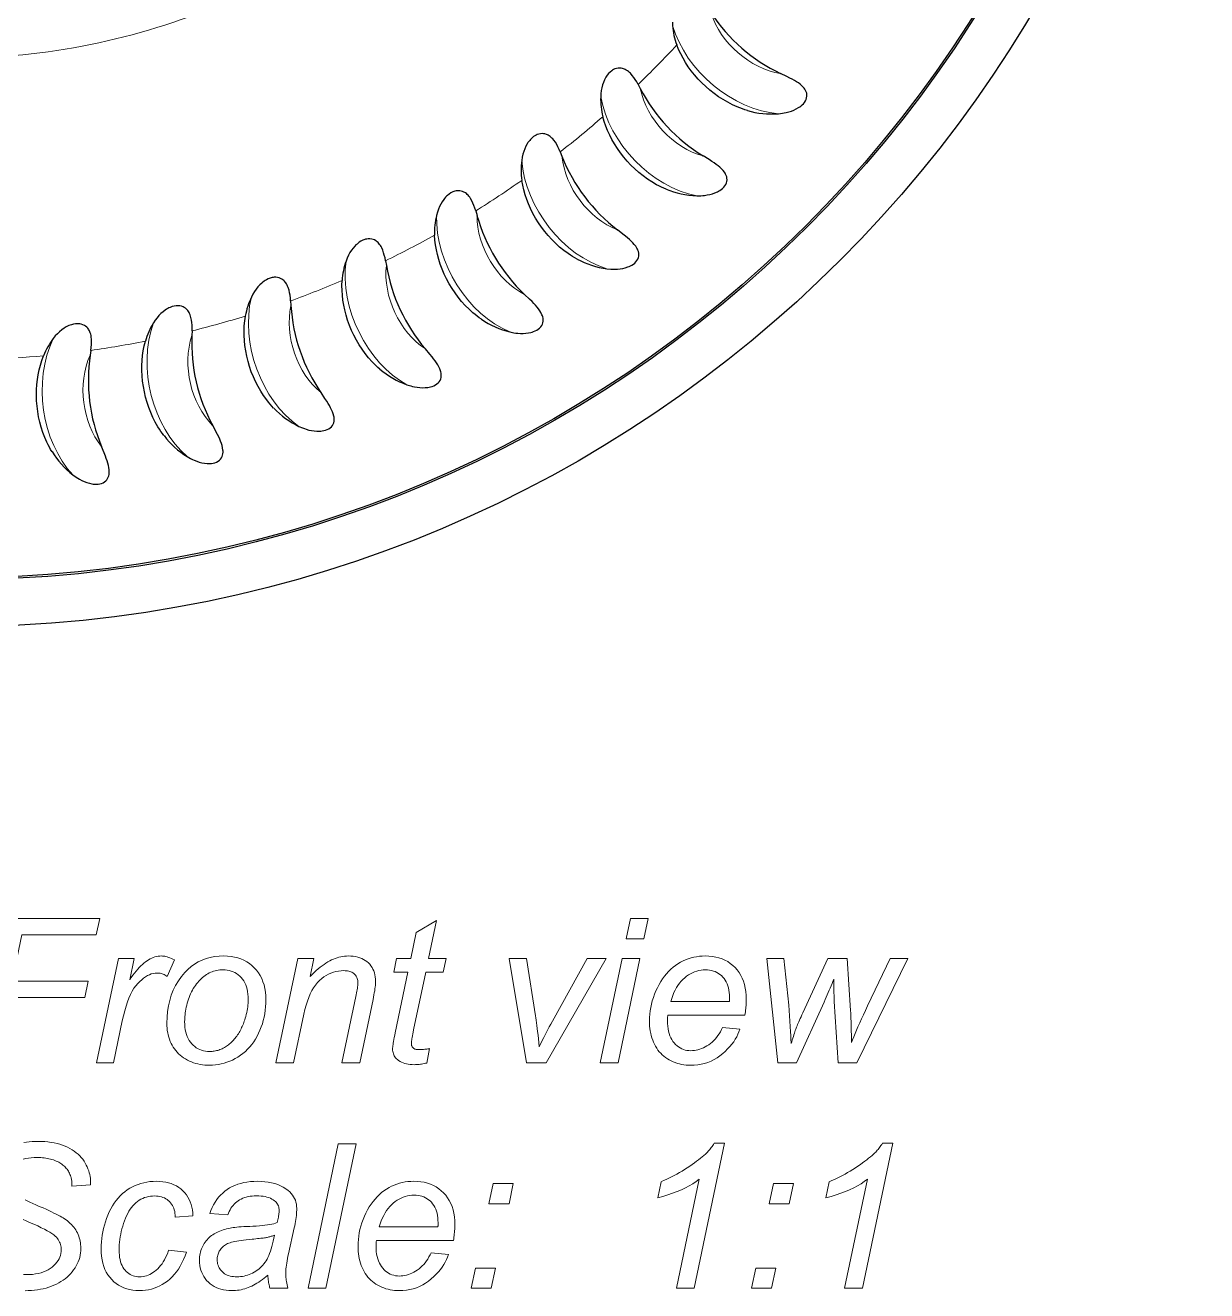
# Model space of a CAD drawing. Extents: x 0 to 297, y 0 to 529.
# Drawn here: x 155.75 to 188.49, y 441.62 to 476.68 of the extents above; entities that cross this region are included whole.
import ezdxf

# ---------------------------------------------------------------- set-up
doc = ezdxf.new("R2010")
doc.units = 0

msp = doc.modelspace()

# ---------------------------------------------------------------- linework, layer by layer
at = {"color": 7, "lineweight": 30, "ltscale": 0.003281}
for p, q in [((172.73, 475.04), (172.792, 474.924)), ((170.573, 473.17), (170.622, 473.049)), ((168.232, 471.536), (168.268, 471.41)), ((165.733, 470.156), (165.756, 470.026)), ((163.104, 469.044), (163.113, 468.913)), ((160.372, 468.213), (160.368, 468.082)), ((157.569, 467.672), (157.551, 467.542))]:
    msp.add_line(p, q, dxfattribs=at)
at = {"color": 7, "lineweight": 30}
for points in [[(173.682, 476.762), (173.686, 476.672)], [(175.759, 474.319), (175.689, 474.341), (175.62, 474.364), (175.55, 474.39), (175.481, 474.417), (175.346, 474.478), (175.214, 474.546), (175.085, 474.62), (174.959, 474.701), (174.837, 474.788), (174.719, 474.881), (174.606, 474.979), (174.497, 475.082), (174.394, 475.19), (174.295, 475.303), (174.202, 475.42), (174.122, 475.532), (174.046, 475.647), (173.977, 475.765), (173.913, 475.885), (173.855, 476.009), (173.804, 476.134)], [(172.73, 475.04), (172.693, 475.108), (172.651, 475.177), (172.612, 475.235), (172.569, 475.292), (172.518, 475.349), (172.491, 475.375), (172.463, 475.4), (172.434, 475.421), (172.405, 475.44), (172.378, 475.455), (172.351, 475.467), (172.326, 475.477), (172.301, 475.484), (172.259, 475.492), (172.219, 475.495), (172.182, 475.493), (172.134, 475.484), (172.089, 475.47), (172.049, 475.451), (172.024, 475.436), (172, 475.42), (171.955, 475.384), (171.915, 475.344), (171.879, 475.3), (171.857, 475.27), (171.837, 475.238), (171.817, 475.202), (171.798, 475.165), (171.769, 475.097), (171.745, 475.025), (171.725, 474.949), (171.71, 474.868), (171.7, 474.783), (171.695, 474.694)], [(176.62, 474.229), (176.729, 474.241), (176.783, 474.25), (176.837, 474.261), (176.908, 474.279), (176.978, 474.302), (177.046, 474.328), (177.113, 474.36), (177.178, 474.397), (177.209, 474.417), (177.238, 474.439), (177.276, 474.471), (177.311, 474.506), (177.341, 474.543), (177.367, 474.583), (177.388, 474.625), (177.402, 474.668), (177.409, 474.712), (177.409, 474.755), (177.403, 474.796), (177.39, 474.836), (177.373, 474.874), (177.352, 474.909), (177.334, 474.934), (177.314, 474.958), (177.271, 475.003), (177.223, 475.044), (177.173, 475.081), (177.12, 475.116), (177.066, 475.149), (177.003, 475.184), (176.94, 475.218), (176.854, 475.261), (176.682, 475.344)], [(173.509, 472.137), (173.442, 472.165), (173.376, 472.196), (173.309, 472.229), (173.244, 472.263), (173.115, 472.338), (172.991, 472.419), (172.87, 472.506), (172.754, 472.6), (172.642, 472.699), (172.535, 472.804), (172.432, 472.913), (172.335, 473.027), (172.243, 473.146), (172.157, 473.268), (172.077, 473.394), (172.008, 473.514), (171.945, 473.636), (171.888, 473.76), (171.837, 473.887), (171.793, 474.016), (171.755, 474.146)], [(170.573, 473.17), (170.543, 473.242), (170.509, 473.315), (170.476, 473.376), (170.439, 473.438), (170.394, 473.5), (170.37, 473.529), (170.345, 473.556), (170.318, 473.58), (170.291, 473.602), (170.266, 473.62), (170.241, 473.635), (170.217, 473.647), (170.193, 473.656), (170.151, 473.669), (170.112, 473.676), (170.075, 473.678), (170.026, 473.674), (169.981, 473.664), (169.938, 473.65), (169.912, 473.638), (169.886, 473.625), (169.838, 473.594), (169.794, 473.558), (169.753, 473.518), (169.729, 473.49), (169.705, 473.46), (169.681, 473.427), (169.659, 473.391), (169.623, 473.327), (169.592, 473.258), (169.564, 473.184), (169.54, 473.106), (169.521, 473.022), (169.507, 472.934)], [(174.356, 471.957), (174.466, 471.958), (174.521, 471.961), (174.575, 471.966), (174.648, 471.977), (174.72, 471.992), (174.791, 472.011), (174.861, 472.035), (174.929, 472.065), (174.962, 472.083), (174.994, 472.101), (175.034, 472.129), (175.072, 472.16), (175.107, 472.194), (175.137, 472.231), (175.161, 472.271), (175.18, 472.312), (175.191, 472.355), (175.196, 472.397), (175.194, 472.439), (175.186, 472.48), (175.173, 472.52), (175.156, 472.557), (175.14, 472.584), (175.123, 472.61), (175.085, 472.659), (175.042, 472.704), (174.995, 472.747), (174.947, 472.787), (174.896, 472.826), (174.838, 472.867), (174.778, 472.907), (174.697, 472.959), (174.535, 473.059)], [(171.044, 470.201), (170.98, 470.237), (170.918, 470.274), (170.855, 470.314), (170.793, 470.355), (170.674, 470.442), (170.558, 470.536), (170.448, 470.636), (170.342, 470.741), (170.24, 470.851), (170.145, 470.967), (170.054, 471.086), (169.969, 471.21), (169.89, 471.337), (169.817, 471.468), (169.751, 471.602), (169.695, 471.728), (169.645, 471.856), (169.602, 471.986), (169.564, 472.117), (169.534, 472.249), (169.51, 472.383)], [(168.232, 471.536), (168.21, 471.61), (168.183, 471.687), (168.157, 471.751), (168.127, 471.816), (168.089, 471.882), (168.068, 471.914), (168.045, 471.943), (168.022, 471.97), (167.997, 471.995), (167.973, 472.015), (167.95, 472.033), (167.927, 472.047), (167.905, 472.059), (167.865, 472.076), (167.827, 472.087), (167.79, 472.093), (167.741, 472.094), (167.695, 472.089), (167.651, 472.079), (167.623, 472.07), (167.596, 472.06), (167.546, 472.034), (167.498, 472.003), (167.453, 471.967), (167.426, 471.942), (167.399, 471.915), (167.372, 471.884), (167.346, 471.852), (167.304, 471.791), (167.265, 471.726), (167.23, 471.655), (167.198, 471.58), (167.171, 471.499), (167.147, 471.412)], [(171.868, 469.933), (171.977, 469.923), (172.032, 469.921), (172.087, 469.921), (172.16, 469.923), (172.233, 469.931), (172.306, 469.942), (172.378, 469.959), (172.449, 469.982), (172.483, 469.996), (172.517, 470.011), (172.56, 470.034), (172.601, 470.061), (172.639, 470.091), (172.673, 470.125), (172.701, 470.162), (172.724, 470.201), (172.74, 470.242), (172.749, 470.284), (172.752, 470.326), (172.748, 470.368), (172.739, 470.408), (172.726, 470.447), (172.713, 470.475), (172.699, 470.503), (172.666, 470.556), (172.627, 470.605), (172.586, 470.653), (172.542, 470.698), (172.495, 470.741), (172.442, 470.789), (172.387, 470.835), (172.312, 470.895), (172.16, 471.011)], [(165.733, 470.156), (165.719, 470.232), (165.7, 470.31), (165.681, 470.377), (165.658, 470.445), (165.627, 470.515), (165.609, 470.548), (165.59, 470.58), (165.569, 470.609), (165.547, 470.636), (165.526, 470.659), (165.505, 470.679), (165.484, 470.696), (165.462, 470.71), (165.424, 470.731), (165.387, 470.746), (165.352, 470.755), (165.303, 470.762), (165.256, 470.762), (165.212, 470.757), (165.183, 470.751), (165.156, 470.743), (165.102, 470.722), (165.052, 470.697), (165.004, 470.666), (164.974, 470.643), (164.944, 470.619), (164.914, 470.592), (164.885, 470.562), (164.837, 470.506), (164.791, 470.445), (164.749, 470.379), (164.71, 470.307), (164.674, 470.229), (164.641, 470.146)], [(168.39, 468.534), (168.331, 468.576), (168.272, 468.62), (168.214, 468.666), (168.157, 468.713), (168.047, 468.812), (167.942, 468.918), (167.842, 469.028), (167.748, 469.144), (167.659, 469.265), (167.576, 469.389), (167.498, 469.518), (167.427, 469.65), (167.361, 469.784), (167.303, 469.922), (167.25, 470.062), (167.208, 470.193), (167.172, 470.326), (167.142, 470.459), (167.119, 470.594), (167.102, 470.729), (167.092, 470.864)], [(163.104, 469.044), (163.097, 469.121), (163.087, 469.201), (163.075, 469.27), (163.059, 469.34), (163.036, 469.412), (163.021, 469.447), (163.005, 469.481), (162.988, 469.512), (162.969, 469.541), (162.95, 469.566), (162.931, 469.588), (162.912, 469.607), (162.892, 469.623), (162.857, 469.648), (162.821, 469.667), (162.787, 469.68), (162.739, 469.692), (162.693, 469.697), (162.648, 469.696), (162.619, 469.693), (162.591, 469.688), (162.536, 469.673), (162.483, 469.653), (162.431, 469.627), (162.399, 469.608), (162.368, 469.587), (162.335, 469.563), (162.302, 469.537), (162.249, 469.486), (162.197, 469.431), (162.148, 469.369), (162.102, 469.301), (162.058, 469.228), (162.016, 469.148)], [(165.577, 467.153), (165.522, 467.201), (165.468, 467.251), (165.415, 467.303), (165.363, 467.356), (165.264, 467.466), (165.171, 467.582), (165.083, 467.702), (165.002, 467.827), (164.926, 467.956), (164.856, 468.089), (164.792, 468.225), (164.735, 468.364), (164.684, 468.505), (164.64, 468.648), (164.603, 468.792), (164.575, 468.927), (164.553, 469.062), (164.537, 469.199), (164.528, 469.335), (164.525, 469.471), (164.529, 469.606)], [(169.182, 468.182), (169.289, 468.16), (169.343, 468.152), (169.398, 468.146), (169.471, 468.141), (169.545, 468.141), (169.618, 468.145), (169.691, 468.154), (169.764, 468.169), (169.8, 468.179), (169.835, 468.191), (169.881, 468.21), (169.924, 468.232), (169.965, 468.258), (170.002, 468.288), (170.034, 468.322), (170.061, 468.358), (170.081, 468.398), (170.094, 468.438), (170.101, 468.48), (170.102, 468.521), (170.098, 468.563), (170.088, 468.603), (170.079, 468.632), (170.067, 468.661), (170.04, 468.717), (170.007, 468.771), (169.971, 468.822), (169.932, 468.871), (169.89, 468.92), (169.842, 468.972), (169.792, 469.024), (169.723, 469.091), (169.585, 469.223)], [(160.372, 468.213), (160.374, 468.291), (160.372, 468.371), (160.368, 468.441), (160.359, 468.512), (160.343, 468.586), (160.333, 468.623), (160.32, 468.658), (160.306, 468.691), (160.29, 468.722), (160.274, 468.749), (160.258, 468.772), (160.24, 468.793), (160.223, 468.812), (160.19, 468.84), (160.157, 468.862), (160.124, 468.879), (160.078, 468.896), (160.032, 468.905), (159.987, 468.909), (159.958, 468.909), (159.93, 468.907), (159.873, 468.899), (159.818, 468.884), (159.765, 468.864), (159.731, 468.848), (159.697, 468.831), (159.662, 468.81), (159.627, 468.787), (159.568, 468.743), (159.511, 468.692), (159.456, 468.636), (159.403, 468.574), (159.351, 468.506), (159.302, 468.431)], [(162.634, 466.074), (162.585, 466.128), (162.536, 466.183), (162.489, 466.24), (162.443, 466.298), (162.356, 466.418), (162.276, 466.543), (162.201, 466.672), (162.133, 466.805), (162.071, 466.941), (162.015, 467.08), (161.966, 467.222), (161.924, 467.366), (161.888, 467.511), (161.859, 467.658), (161.837, 467.806), (161.823, 467.943), (161.815, 468.08), (161.814, 468.217), (161.819, 468.354), (161.831, 468.489), (161.849, 468.623)], [(157.569, 467.672), (157.579, 467.749), (157.586, 467.83), (157.588, 467.899), (157.587, 467.971), (157.579, 468.047), (157.573, 468.084), (157.564, 468.12), (157.553, 468.155), (157.541, 468.187), (157.528, 468.215), (157.513, 468.24), (157.499, 468.263), (157.483, 468.283), (157.453, 468.315), (157.423, 468.34), (157.392, 468.36), (157.347, 468.382), (157.303, 468.396), (157.259, 468.405), (157.23, 468.408), (157.201, 468.409), (157.144, 468.406), (157.088, 468.397), (157.033, 468.383), (156.997, 468.371), (156.962, 468.357), (156.925, 468.34), (156.888, 468.321), (156.825, 468.283), (156.763, 468.239), (156.702, 468.189), (156.643, 468.133), (156.584, 468.07), (156.527, 468.001)], [(159.595, 465.309), (159.551, 465.367), (159.509, 465.427), (159.468, 465.489), (159.428, 465.551), (159.355, 465.68), (159.287, 465.812), (159.227, 465.948), (159.173, 466.088), (159.125, 466.23), (159.085, 466.374), (159.051, 466.52), (159.023, 466.668), (159.003, 466.816), (158.99, 466.965), (158.983, 467.114), (158.984, 467.252), (158.99, 467.389), (159.003, 467.526), (159.022, 467.661), (159.048, 467.794), (159.08, 467.926)], [(156.493, 464.865), (156.455, 464.928), (156.419, 464.992), (156.385, 465.057), (156.352, 465.124), (156.292, 465.259), (156.239, 465.398), (156.193, 465.54), (156.154, 465.684), (156.122, 465.83), (156.096, 465.978), (156.078, 466.127), (156.066, 466.276), (156.061, 466.426), (156.064, 466.576), (156.073, 466.725), (156.088, 466.862), (156.109, 466.997), (156.136, 467.132), (156.169, 467.264), (156.208, 467.394), (156.254, 467.522)], [(166.327, 466.72), (166.431, 466.687), (166.484, 466.674), (166.538, 466.662), (166.611, 466.65), (166.684, 466.641), (166.757, 466.638), (166.831, 466.639), (166.905, 466.647), (166.942, 466.653), (166.978, 466.661), (167.025, 466.675), (167.071, 466.693), (167.114, 466.714), (167.154, 466.74), (167.19, 466.77), (167.22, 466.804), (167.244, 466.841), (167.262, 466.88), (167.273, 466.921), (167.278, 466.962), (167.278, 467.003), (167.273, 467.044), (167.266, 467.075), (167.258, 467.104), (167.236, 467.163), (167.209, 467.22), (167.179, 467.274), (167.145, 467.328), (167.109, 467.38), (167.066, 467.438), (167.022, 467.494), (166.961, 467.568), (166.837, 467.714)], [(163.335, 465.565), (163.435, 465.522), (163.487, 465.503), (163.539, 465.485), (163.61, 465.465), (163.681, 465.45), (163.754, 465.438), (163.828, 465.432), (163.902, 465.432), (163.939, 465.434), (163.976, 465.438), (164.024, 465.447), (164.072, 465.46), (164.117, 465.477), (164.159, 465.499), (164.198, 465.525), (164.232, 465.555), (164.26, 465.589), (164.281, 465.626), (164.297, 465.666), (164.306, 465.706), (164.31, 465.747), (164.31, 465.789), (164.306, 465.819), (164.301, 465.85), (164.286, 465.91), (164.265, 465.97), (164.24, 466.027), (164.212, 466.084), (164.181, 466.14), (164.145, 466.201), (164.107, 466.262), (164.054, 466.342), (163.946, 466.5)], [(160.239, 464.729), (160.334, 464.676), (160.383, 464.651), (160.433, 464.628), (160.502, 464.601), (160.571, 464.578), (160.642, 464.559), (160.715, 464.545), (160.789, 464.537), (160.826, 464.536), (160.863, 464.536), (160.912, 464.54), (160.96, 464.548), (161.008, 464.56), (161.052, 464.577), (161.093, 464.599), (161.129, 464.625), (161.161, 464.657), (161.186, 464.691), (161.206, 464.729), (161.219, 464.768), (161.228, 464.808), (161.231, 464.85), (161.231, 464.88), (161.229, 464.911), (161.22, 464.973), (161.206, 465.034), (161.187, 465.094), (161.165, 465.154), (161.141, 465.212), (161.111, 465.277), (161.079, 465.342), (161.035, 465.427), (160.944, 465.595)], [(157.072, 464.222), (157.161, 464.158), (157.208, 464.129), (157.255, 464.101), (157.32, 464.067), (157.387, 464.036), (157.456, 464.01), (157.527, 463.989), (157.599, 463.973), (157.636, 463.968), (157.673, 463.964), (157.722, 463.963), (157.771, 463.965), (157.819, 463.973), (157.865, 463.985), (157.908, 464.003), (157.947, 464.025), (157.982, 464.053), (158.01, 464.085), (158.034, 464.12), (158.051, 464.158), (158.064, 464.197), (158.072, 464.237), (158.075, 464.268), (158.076, 464.299), (158.074, 464.362), (158.066, 464.424), (158.053, 464.485), (158.038, 464.547), (158.02, 464.607), (157.997, 464.675), (157.972, 464.743), (157.937, 464.832), (157.864, 465.009)]]:
    msp.add_lwpolyline(points, dxfattribs=at)
at = {"color": 7, "lineweight": 13}
for points in [[(154.38, 447.928), (155.215, 451.928), (157.816, 451.928), (157.72, 451.473), (155.655, 451.473), (155.39, 450.198), (157.494, 450.198), (157.398, 449.743), (155.294, 449.743), (154.915, 447.928)], [(166.956, 448.329), (166.874, 447.926), (166.839, 447.917), (166.804, 447.909), (166.769, 447.902), (166.734, 447.896), (166.7, 447.891), (166.665, 447.887), (166.631, 447.883), (166.597, 447.881), (166.564, 447.88), (166.53, 447.879), (166.473, 447.881), (166.417, 447.885), (166.364, 447.892), (166.314, 447.902), (166.266, 447.915), (166.22, 447.931), (166.177, 447.95), (166.136, 447.972), (166.097, 447.996), (166.061, 448.024), (166.036, 448.046), (166.014, 448.071), (165.994, 448.096), (165.977, 448.124), (165.963, 448.153), (165.951, 448.183), (165.942, 448.215), (165.935, 448.249), (165.931, 448.284), (165.93, 448.321), (165.931, 448.343), (165.933, 448.369), (165.936, 448.401), (165.941, 448.437), (165.948, 448.479), (165.956, 448.525), (165.965, 448.576), (165.976, 448.633), (165.988, 448.694), (166.001, 448.76), (166.353, 450.444), (165.963, 450.444), (166.042, 450.826), (166.432, 450.826), (166.582, 451.538), (167.147, 451.879), (166.926, 450.826), (167.412, 450.826), (167.33, 450.444), (166.847, 450.444), (166.511, 448.842), (166.499, 448.784), (166.489, 448.73), (166.479, 448.681), (166.471, 448.637), (166.464, 448.598), (166.459, 448.564), (166.454, 448.535), (166.451, 448.51), (166.449, 448.491), (166.449, 448.477), (166.449, 448.46), (166.451, 448.443), (166.453, 448.428), (166.457, 448.413), (166.461, 448.4), (166.467, 448.387), (166.473, 448.374), (166.481, 448.363), (166.489, 448.353), (166.499, 448.343), (166.51, 448.334), (166.522, 448.326), (166.535, 448.319), (166.55, 448.313), (166.566, 448.308), (166.583, 448.304), (166.601, 448.301), (166.621, 448.298), (166.642, 448.297), (166.664, 448.297), (166.696, 448.297), (166.728, 448.298), (166.759, 448.3), (166.789, 448.302), (166.819, 448.305), (166.848, 448.308), (166.876, 448.313), (166.903, 448.318), (166.93, 448.323)], [(172.402, 451.369), (172.519, 451.928), (173.011, 451.928), (172.893, 451.369)], [(157.725, 447.928), (158.331, 450.826), (158.768, 450.826), (158.645, 450.234), (158.69, 450.299), (158.734, 450.361), (158.778, 450.419), (158.822, 450.474), (158.866, 450.526), (158.91, 450.574), (158.954, 450.618), (158.997, 450.659), (159.04, 450.696), (159.083, 450.73), (159.126, 450.761), (159.169, 450.788), (159.212, 450.812), (159.256, 450.833), (159.299, 450.851), (159.343, 450.866), (159.387, 450.877), (159.432, 450.885), (159.476, 450.89), (159.521, 450.891), (159.551, 450.89), (159.582, 450.887), (159.615, 450.882), (159.65, 450.874), (159.685, 450.865), (159.722, 450.853), (159.761, 450.839), (159.8, 450.823), (159.841, 450.805), (159.884, 450.785), (159.682, 450.327), (159.656, 450.344), (159.63, 450.36), (159.603, 450.374), (159.575, 450.386), (159.547, 450.396), (159.519, 450.405), (159.49, 450.411), (159.461, 450.416), (159.431, 450.418), (159.401, 450.419), (159.349, 450.416), (159.297, 450.408), (159.244, 450.393), (159.191, 450.373), (159.138, 450.347), (159.085, 450.315), (159.031, 450.278), (158.977, 450.234), (158.923, 450.185), (158.869, 450.13), (158.815, 450.068), (158.764, 449.996), (158.716, 449.915), (158.669, 449.825), (158.625, 449.726), (158.584, 449.617), (158.544, 449.499), (158.507, 449.372), (158.473, 449.236), (158.44, 449.091), (158.195, 447.928)], [(159.674, 449.028), (159.679, 449.195), (159.694, 449.356), (159.719, 449.511), (159.754, 449.66), (159.798, 449.803), (159.853, 449.941), (159.918, 450.073), (159.993, 450.199), (160.078, 450.319), (160.173, 450.433), (160.258, 450.52), (160.348, 450.598), (160.443, 450.667), (160.544, 450.726), (160.649, 450.777), (160.76, 450.818), (160.875, 450.85), (160.996, 450.873), (161.122, 450.887), (161.253, 450.891), (161.356, 450.888), (161.455, 450.878), (161.549, 450.862), (161.64, 450.839), (161.726, 450.81), (161.809, 450.774), (161.887, 450.731), (161.962, 450.682), (162.032, 450.626), (162.098, 450.564), (162.159, 450.496), (162.213, 450.424), (162.261, 450.347), (162.303, 450.265), (162.338, 450.179), (162.367, 450.089), (162.39, 449.993), (162.406, 449.893), (162.415, 449.789), (162.419, 449.68), (162.416, 449.581), (162.41, 449.483), (162.4, 449.387), (162.386, 449.292), (162.368, 449.198), (162.346, 449.106), (162.32, 449.015), (162.289, 448.926), (162.255, 448.838), (162.217, 448.751), (162.175, 448.667), (162.129, 448.587), (162.08, 448.511), (162.028, 448.439), (161.972, 448.371), (161.913, 448.307), (161.85, 448.247), (161.784, 448.192), (161.715, 448.14), (161.642, 448.092), (161.567, 448.048), (161.492, 448.009), (161.415, 447.975), (161.338, 447.945), (161.26, 447.92), (161.181, 447.899), (161.101, 447.883), (161.021, 447.872), (160.94, 447.865), (160.858, 447.863), (160.791, 447.864), (160.725, 447.869), (160.66, 447.876), (160.597, 447.886), (160.535, 447.899), (160.474, 447.915), (160.414, 447.934), (160.356, 447.955), (160.299, 447.98), (160.243, 448.007), (160.188, 448.037), (160.137, 448.07), (160.088, 448.105), (160.042, 448.142), (159.998, 448.182), (159.957, 448.224), (159.919, 448.269), (159.883, 448.316), (159.85, 448.365), (159.82, 448.417), (159.792, 448.47), (159.767, 448.526), (159.745, 448.583), (159.726, 448.641), (159.71, 448.702), (159.697, 448.764), (159.687, 448.827), (159.679, 448.892), (159.675, 448.959)], [(162.694, 447.928), (163.3, 450.826), (163.747, 450.826), (163.641, 450.321), (163.699, 450.379), (163.756, 450.434), (163.813, 450.485), (163.868, 450.533), (163.923, 450.578), (163.977, 450.62), (164.031, 450.659), (164.084, 450.694), (164.135, 450.726), (164.187, 450.755), (164.237, 450.781), (164.289, 450.804), (164.34, 450.825), (164.391, 450.842), (164.443, 450.857), (164.495, 450.87), (164.547, 450.879), (164.6, 450.886), (164.652, 450.89), (164.705, 450.891), (164.774, 450.889), (164.84, 450.884), (164.903, 450.874), (164.962, 450.861), (165.019, 450.844), (165.073, 450.823), (165.124, 450.798), (165.171, 450.769), (165.216, 450.737), (165.258, 450.7), (165.296, 450.661), (165.33, 450.619), (165.36, 450.574), (165.386, 450.527), (165.408, 450.477), (165.426, 450.425), (165.44, 450.37), (165.45, 450.313), (165.456, 450.253), (165.458, 450.19), (165.457, 450.156), (165.455, 450.118), (165.452, 450.077), (165.447, 450.032), (165.44, 449.983), (165.433, 449.93), (165.423, 449.874), (165.413, 449.814), (165.401, 449.75), (165.387, 449.683), (165.019, 447.928), (164.525, 447.928), (164.91, 449.765), (164.921, 449.817), (164.93, 449.866), (164.939, 449.912), (164.946, 449.956), (164.953, 449.997), (164.958, 450.035), (164.962, 450.071), (164.965, 450.103), (164.966, 450.133), (164.967, 450.16), (164.966, 450.189), (164.963, 450.216), (164.958, 450.242), (164.951, 450.267), (164.942, 450.291), (164.931, 450.314), (164.918, 450.336), (164.903, 450.357), (164.886, 450.376), (164.867, 450.395), (164.847, 450.412), (164.824, 450.427), (164.8, 450.441), (164.773, 450.452), (164.746, 450.462), (164.716, 450.47), (164.684, 450.477), (164.651, 450.481), (164.616, 450.484), (164.579, 450.485), (164.504, 450.482), (164.431, 450.474), (164.359, 450.46), (164.289, 450.441), (164.221, 450.417), (164.154, 450.387), (164.089, 450.351), (164.026, 450.31), (163.964, 450.264), (163.904, 450.212), (163.847, 450.154), (163.792, 450.087), (163.741, 450.013), (163.692, 449.931), (163.647, 449.842), (163.605, 449.744), (163.567, 449.639), (163.531, 449.526), (163.498, 449.405), (163.469, 449.276), (163.188, 447.928)], [(175.071, 448.913), (175.551, 448.864), (175.527, 448.793), (175.499, 448.723), (175.464, 448.653), (175.425, 448.584), (175.38, 448.516), (175.33, 448.448), (175.274, 448.381), (175.213, 448.315), (175.147, 448.249), (175.075, 448.185), (174.999, 448.124), (174.92, 448.069), (174.838, 448.021), (174.754, 447.979), (174.666, 447.943), (174.576, 447.914), (174.483, 447.892), (174.387, 447.876), (174.288, 447.866), (174.187, 447.863), (174.123, 447.864), (174.06, 447.869), (173.998, 447.876), (173.938, 447.887), (173.878, 447.9), (173.819, 447.916), (173.762, 447.936), (173.705, 447.958), (173.65, 447.983), (173.596, 448.011), (173.543, 448.043), (173.493, 448.076), (173.446, 448.113), (173.401, 448.152), (173.359, 448.194), (173.32, 448.238), (173.282, 448.286), (173.248, 448.336), (173.216, 448.389), (173.187, 448.444), (173.16, 448.501), (173.136, 448.561), (173.115, 448.621), (173.097, 448.684), (173.081, 448.747), (173.069, 448.813), (173.059, 448.88), (173.052, 448.949), (173.047, 449.019), (173.046, 449.091), (173.048, 449.185), (173.055, 449.279), (173.066, 449.373), (173.081, 449.466), (173.101, 449.558), (173.125, 449.65), (173.154, 449.741), (173.187, 449.832), (173.224, 449.922), (173.266, 450.011), (173.311, 450.098), (173.359, 450.181), (173.409, 450.258), (173.462, 450.332), (173.518, 450.4), (173.576, 450.464), (173.637, 450.524), (173.7, 450.579), (173.766, 450.629), (173.835, 450.674), (173.905, 450.716), (173.977, 450.753), (174.049, 450.785), (174.123, 450.813), (174.198, 450.837), (174.274, 450.857), (174.352, 450.872), (174.43, 450.883), (174.51, 450.889), (174.59, 450.891), (174.692, 450.888), (174.789, 450.879), (174.883, 450.862), (174.972, 450.84), (175.057, 450.811), (175.137, 450.775), (175.214, 450.734), (175.286, 450.685), (175.354, 450.631), (175.419, 450.569), (175.477, 450.503), (175.53, 450.431), (175.576, 450.355), (175.617, 450.274), (175.651, 450.189), (175.679, 450.099), (175.7, 450.004), (175.716, 449.904), (175.725, 449.8), (175.728, 449.691), (175.728, 449.648), (175.727, 449.605), (175.725, 449.562), (175.722, 449.519), (175.719, 449.475), (175.714, 449.432), (175.709, 449.388), (175.704, 449.343), (175.697, 449.299), (175.69, 449.254), (173.556, 449.254), (173.554, 449.238), (173.552, 449.221), (173.551, 449.205), (173.549, 449.189), (173.548, 449.174), (173.547, 449.159), (173.546, 449.144), (173.546, 449.129), (173.545, 449.115), (173.545, 449.101), (173.547, 449.022), (173.553, 448.947), (173.562, 448.875), (173.575, 448.807), (173.592, 448.743), (173.613, 448.683), (173.637, 448.627), (173.665, 448.574), (173.697, 448.526), (173.732, 448.481), (173.77, 448.44), (173.81, 448.404), (173.852, 448.372), (173.895, 448.344), (173.94, 448.32), (173.987, 448.301), (174.035, 448.286), (174.085, 448.275), (174.136, 448.269), (174.189, 448.267), (174.24, 448.268), (174.29, 448.273), (174.341, 448.282), (174.391, 448.293), (174.441, 448.308), (174.491, 448.326), (174.541, 448.348), (174.59, 448.373), (174.639, 448.401), (174.689, 448.433), (174.737, 448.468), (174.782, 448.505), (174.826, 448.546), (174.868, 448.59), (174.907, 448.636), (174.944, 448.686), (174.979, 448.738), (175.012, 448.794), (175.042, 448.852)], [(169.638, 447.928), (169.163, 450.826), (169.644, 450.826), (169.892, 449.23), (169.9, 449.174), (169.909, 449.112), (169.918, 449.043), (169.928, 448.967), (169.938, 448.885), (169.948, 448.797), (169.959, 448.701), (169.97, 448.599), (169.981, 448.491), (169.993, 448.376), (170.022, 448.438), (170.053, 448.503), (170.085, 448.569), (170.119, 448.637), (170.155, 448.707), (170.192, 448.778), (170.23, 448.851), (170.271, 448.927), (170.312, 449.004), (170.356, 449.082), (171.324, 450.826), (171.846, 450.826), (170.187, 447.928)], [(171.682, 447.928), (172.288, 450.826), (172.781, 450.826), (172.176, 447.928)], [(176.601, 447.928), (176.298, 450.826), (176.773, 450.826), (176.904, 449.524), (176.956, 448.793), (176.957, 448.775), (176.958, 448.754), (176.96, 448.729), (176.961, 448.701), (176.963, 448.67), (176.965, 448.635), (176.966, 448.597), (176.968, 448.556), (176.97, 448.511), (176.972, 448.463), (176.989, 448.517), (177.004, 448.569), (177.019, 448.618), (177.034, 448.665), (177.048, 448.709), (177.062, 448.75), (177.075, 448.789), (177.088, 448.825), (177.1, 448.859), (177.112, 448.89), (177.124, 448.921), (177.137, 448.955), (177.152, 448.991), (177.168, 449.029), (177.186, 449.07), (177.205, 449.114), (177.225, 449.16), (177.247, 449.209), (177.27, 449.26), (177.294, 449.314), (177.985, 450.826), (178.522, 450.826), (178.618, 449.377), (178.622, 449.309), (178.626, 449.236), (178.629, 449.159), (178.633, 449.078), (178.635, 448.992), (178.638, 448.901), (178.64, 448.807), (178.642, 448.707), (178.644, 448.604), (178.645, 448.496), (178.674, 448.572), (178.706, 448.653), (178.742, 448.741), (178.782, 448.834), (178.824, 448.932), (178.871, 449.037), (178.92, 449.147), (178.973, 449.262), (179.03, 449.384), (179.09, 449.511), (179.712, 450.826), (180.206, 450.826), (178.79, 447.928), (178.277, 447.928), (178.167, 449.628), (178.165, 449.663), (178.163, 449.703), (178.161, 449.75), (178.16, 449.803), (178.158, 449.861), (178.156, 449.926), (178.155, 449.997), (178.154, 450.073), (178.152, 450.156), (178.151, 450.245), (178.128, 450.186), (178.105, 450.126), (178.08, 450.065), (178.055, 450.004), (178.029, 449.941), (178.002, 449.878), (177.974, 449.813), (177.946, 449.748), (177.917, 449.682), (177.886, 449.614), (177.12, 447.928)], [(160.167, 449.077), (160.169, 448.997), (160.175, 448.921), (160.185, 448.849), (160.199, 448.781), (160.217, 448.717), (160.238, 448.657), (160.264, 448.601), (160.293, 448.549), (160.327, 448.5), (160.364, 448.456), (160.404, 448.416), (160.447, 448.38), (160.491, 448.348), (160.538, 448.321), (160.587, 448.298), (160.638, 448.279), (160.691, 448.264), (160.746, 448.253), (160.804, 448.247), (160.863, 448.245), (160.895, 448.245), (160.926, 448.247), (160.958, 448.25), (160.989, 448.255), (161.021, 448.261), (161.052, 448.268), (161.083, 448.276), (161.115, 448.286), (161.146, 448.297), (161.177, 448.309), (161.208, 448.322), (161.238, 448.337), (161.268, 448.353), (161.298, 448.371), (161.327, 448.39), (161.356, 448.41), (161.384, 448.431), (161.412, 448.454), (161.439, 448.478), (161.466, 448.504), (161.493, 448.53), (161.518, 448.558), (161.543, 448.586), (161.567, 448.615), (161.59, 448.644), (161.612, 448.674), (161.634, 448.705), (161.655, 448.737), (161.675, 448.77), (161.694, 448.803), (161.713, 448.837), (161.73, 448.871), (161.747, 448.906), (161.764, 448.941), (161.779, 448.977), (161.794, 449.013), (161.808, 449.05), (161.821, 449.088), (161.834, 449.126), (161.846, 449.164), (161.862, 449.218), (161.876, 449.271), (161.889, 449.324), (161.9, 449.377), (161.909, 449.429), (161.917, 449.481), (161.922, 449.532), (161.927, 449.582), (161.929, 449.633), (161.93, 449.683), (161.928, 449.759), (161.922, 449.833), (161.912, 449.903), (161.898, 449.969), (161.881, 450.032), (161.859, 450.091), (161.833, 450.146), (161.803, 450.199), (161.77, 450.247), (161.732, 450.292), (161.692, 450.334), (161.649, 450.371), (161.604, 450.403), (161.558, 450.431), (161.509, 450.455), (161.458, 450.475), (161.405, 450.49), (161.35, 450.501), (161.293, 450.507), (161.234, 450.509), (161.188, 450.508), (161.143, 450.505), (161.099, 450.499), (161.055, 450.492), (161.013, 450.482), (160.971, 450.47), (160.93, 450.455), (160.889, 450.439), (160.85, 450.42), (160.811, 450.399), (160.774, 450.376), (160.736, 450.351), (160.7, 450.323), (160.665, 450.294), (160.63, 450.263), (160.595, 450.229), (160.562, 450.194), (160.529, 450.157), (160.497, 450.117), (160.466, 450.076), (160.436, 450.032), (160.408, 449.988), (160.381, 449.942), (160.356, 449.894), (160.333, 449.845), (160.311, 449.795), (160.291, 449.744), (160.272, 449.691), (160.255, 449.636), (160.24, 449.58), (160.226, 449.524), (160.214, 449.47), (160.203, 449.416), (160.194, 449.364), (160.186, 449.313), (160.179, 449.264), (160.174, 449.215), (160.17, 449.168), (160.168, 449.122)], [(173.635, 449.631), (175.262, 449.631), (175.262, 449.646), (175.263, 449.66), (175.263, 449.673), (175.263, 449.685), (175.264, 449.696), (175.264, 449.707), (175.264, 449.716), (175.264, 449.725), (175.264, 449.733), (175.264, 449.74), (175.262, 449.812), (175.257, 449.881), (175.248, 449.947), (175.235, 450.009), (175.218, 450.068), (175.198, 450.123), (175.173, 450.175), (175.146, 450.223), (175.114, 450.268), (175.079, 450.309), (175.041, 450.346), (175, 450.38), (174.958, 450.41), (174.913, 450.435), (174.867, 450.457), (174.818, 450.475), (174.767, 450.489), (174.714, 450.499), (174.659, 450.505), (174.601, 450.507), (174.539, 450.504), (174.477, 450.498), (174.416, 450.487), (174.357, 450.472), (174.299, 450.452), (174.242, 450.428), (174.186, 450.4), (174.131, 450.367), (174.077, 450.33), (174.024, 450.288), (173.973, 450.243), (173.925, 450.192), (173.88, 450.138), (173.837, 450.078), (173.797, 450.015), (173.759, 449.947), (173.724, 449.875), (173.692, 449.798), (173.662, 449.716)], [(163.588, 441.685), (164.423, 445.685), (164.916, 445.685), (164.082, 441.685)], [(173.792, 441.685), (174.425, 444.706), (174.34, 444.643), (174.248, 444.582), (174.15, 444.524), (174.045, 444.469), (173.933, 444.416), (173.814, 444.366), (173.689, 444.318), (173.557, 444.273), (173.419, 444.23), (173.274, 444.19), (173.367, 444.638), (173.44, 444.668), (173.514, 444.7), (173.587, 444.734), (173.66, 444.77), (173.733, 444.807), (173.805, 444.847), (173.878, 444.888), (173.95, 444.931), (174.022, 444.976), (174.094, 445.022), (174.164, 445.069), (174.23, 445.115), (174.293, 445.159), (174.352, 445.203), (174.408, 445.245), (174.46, 445.286), (174.509, 445.325), (174.554, 445.364), (174.595, 445.401), (174.633, 445.437), (174.654, 445.459), (174.676, 445.483), (174.697, 445.507), (174.718, 445.532), (174.739, 445.558), (174.76, 445.585), (174.78, 445.613), (174.8, 445.641), (174.82, 445.671), (174.84, 445.702), (175.127, 445.702), (174.289, 441.685)], [(178.453, 441.685), (179.086, 444.706), (179, 444.643), (178.909, 444.582), (178.81, 444.524), (178.705, 444.469), (178.593, 444.416), (178.475, 444.366), (178.35, 444.318), (178.218, 444.273), (178.079, 444.23), (177.934, 444.19), (178.027, 444.638), (178.101, 444.668), (178.174, 444.7), (178.247, 444.734), (178.32, 444.77), (178.393, 444.807), (178.466, 444.847), (178.538, 444.888), (178.61, 444.931), (178.682, 444.976), (178.754, 445.022), (178.824, 445.069), (178.89, 445.115), (178.953, 445.159), (179.013, 445.203), (179.068, 445.245), (179.12, 445.286), (179.169, 445.325), (179.214, 445.364), (179.255, 445.401), (179.293, 445.437), (179.315, 445.459), (179.336, 445.483), (179.357, 445.507), (179.379, 445.532), (179.399, 445.558), (179.42, 445.585), (179.44, 445.613), (179.461, 445.641), (179.481, 445.671), (179.5, 445.702), (179.787, 445.702), (178.949, 441.685)], [(159.724, 442.741), (160.218, 442.689), (160.179, 442.584), (160.137, 442.483), (160.093, 442.389), (160.044, 442.3), (159.993, 442.216), (159.939, 442.139), (159.881, 442.066), (159.821, 442), (159.757, 441.939), (159.69, 441.883), (159.621, 441.833), (159.549, 441.788), (159.476, 441.749), (159.401, 441.715), (159.324, 441.686), (159.245, 441.662), (159.164, 441.644), (159.082, 441.63), (158.997, 441.623), (158.911, 441.62), (158.818, 441.623), (158.729, 441.632), (158.644, 441.647), (158.562, 441.669), (158.484, 441.696), (158.409, 441.73), (158.338, 441.77), (158.27, 441.815), (158.206, 441.867), (158.146, 441.926), (158.09, 441.989), (158.04, 442.057), (157.996, 442.131), (157.958, 442.209), (157.926, 442.292), (157.899, 442.38), (157.879, 442.472), (157.864, 442.57), (157.855, 442.672), (157.852, 442.78), (157.854, 442.874), (157.86, 442.969), (157.869, 443.063), (157.882, 443.157), (157.899, 443.25), (157.92, 443.343), (157.945, 443.436), (157.973, 443.529), (158.005, 443.621), (158.041, 443.713), (158.08, 443.802), (158.122, 443.887), (158.168, 443.968), (158.217, 444.044), (158.269, 444.116), (158.325, 444.184), (158.384, 444.247), (158.446, 444.306), (158.511, 444.36), (158.579, 444.41), (158.651, 444.455), (158.724, 444.496), (158.799, 444.532), (158.876, 444.563), (158.955, 444.589), (159.036, 444.61), (159.119, 444.627), (159.204, 444.639), (159.291, 444.646), (159.38, 444.649), (159.472, 444.646), (159.559, 444.638), (159.643, 444.625), (159.723, 444.606), (159.798, 444.583), (159.87, 444.554), (159.939, 444.52), (160.003, 444.48), (160.063, 444.435), (160.12, 444.385), (160.172, 444.331), (160.218, 444.273), (160.259, 444.212), (160.294, 444.147), (160.324, 444.079), (160.349, 444.008), (160.368, 443.933), (160.382, 443.855), (160.39, 443.773), (160.393, 443.688), (159.907, 443.655), (159.905, 443.709), (159.9, 443.761), (159.891, 443.81), (159.88, 443.857), (159.866, 443.901), (159.848, 443.943), (159.828, 443.982), (159.804, 444.019), (159.777, 444.054), (159.747, 444.086), (159.715, 444.116), (159.681, 444.142), (159.644, 444.166), (159.606, 444.186), (159.566, 444.203), (159.523, 444.217), (159.479, 444.228), (159.433, 444.236), (159.384, 444.24), (159.334, 444.242), (159.275, 444.24), (159.218, 444.234), (159.163, 444.225), (159.109, 444.212), (159.056, 444.195), (159.006, 444.174), (158.956, 444.15), (158.909, 444.122), (158.863, 444.09), (158.818, 444.054), (158.776, 444.014), (158.735, 443.971), (158.696, 443.923), (158.659, 443.872), (158.623, 443.817), (158.59, 443.758), (158.559, 443.695), (158.529, 443.628), (158.502, 443.557), (158.476, 443.482), (158.452, 443.406), (158.431, 443.33), (158.412, 443.255), (158.396, 443.18), (158.383, 443.106), (158.372, 443.032), (158.363, 442.959), (158.357, 442.887), (158.353, 442.815), (158.352, 442.744), (158.353, 442.672), (158.358, 442.603), (158.366, 442.538), (158.378, 442.477), (158.393, 442.419), (158.411, 442.366), (158.432, 442.315), (158.456, 442.269), (158.484, 442.226), (158.515, 442.187), (158.549, 442.152), (158.584, 442.121), (158.62, 442.093), (158.659, 442.069), (158.698, 442.048), (158.739, 442.032), (158.782, 442.019), (158.826, 442.009), (158.872, 442.004), (158.919, 442.002), (158.967, 442.004), (159.014, 442.009), (159.061, 442.018), (159.108, 442.031), (159.154, 442.048), (159.2, 442.068), (159.245, 442.091), (159.29, 442.119), (159.335, 442.15), (159.379, 442.185), (159.422, 442.223), (159.463, 442.265), (159.502, 442.312), (159.54, 442.362), (159.575, 442.415), (159.609, 442.473), (159.64, 442.534), (159.67, 442.599), (159.698, 442.668)], [(162.472, 442.046), (162.421, 442.003), (162.37, 441.962), (162.32, 441.924), (162.27, 441.888), (162.22, 441.854), (162.171, 441.823), (162.122, 441.794), (162.074, 441.768), (162.026, 441.744), (161.978, 441.722), (161.93, 441.703), (161.882, 441.685), (161.832, 441.67), (161.783, 441.657), (161.732, 441.645), (161.681, 441.636), (161.629, 441.629), (161.577, 441.624), (161.524, 441.621), (161.47, 441.62), (161.392, 441.622), (161.316, 441.629), (161.244, 441.641), (161.174, 441.658), (161.108, 441.679), (161.045, 441.705), (160.985, 441.736), (160.928, 441.771), (160.874, 441.811), (160.824, 441.856), (160.777, 441.904), (160.735, 441.956), (160.698, 442.009), (160.667, 442.066), (160.64, 442.125), (160.617, 442.187), (160.6, 442.251), (160.588, 442.318), (160.581, 442.388), (160.578, 442.46), (160.579, 442.508), (160.583, 442.555), (160.588, 442.601), (160.596, 442.646), (160.606, 442.689), (160.618, 442.732), (160.632, 442.773), (160.649, 442.813), (160.668, 442.852), (160.689, 442.89), (160.711, 442.927), (160.736, 442.962), (160.761, 442.996), (160.789, 443.028), (160.817, 443.059), (160.847, 443.088), (160.879, 443.116), (160.912, 443.142), (160.946, 443.167), (160.982, 443.19), (161.019, 443.212), (161.058, 443.233), (161.099, 443.252), (161.141, 443.271), (161.185, 443.287), (161.231, 443.303), (161.278, 443.317), (161.327, 443.33), (161.377, 443.342), (161.429, 443.353), (161.466, 443.359), (161.508, 443.365), (161.556, 443.371), (161.61, 443.377), (161.671, 443.382), (161.737, 443.387), (161.809, 443.392), (161.887, 443.396), (161.971, 443.4), (162.061, 443.404), (162.151, 443.409), (162.237, 443.414), (162.316, 443.421), (162.391, 443.429), (162.46, 443.438), (162.525, 443.449), (162.583, 443.461), (162.637, 443.473), (162.685, 443.487), (162.728, 443.503), (162.739, 443.542), (162.749, 443.581), (162.757, 443.618), (162.765, 443.653), (162.771, 443.687), (162.776, 443.72), (162.78, 443.752), (162.783, 443.782), (162.785, 443.811), (162.785, 443.838), (162.784, 443.872), (162.78, 443.904), (162.774, 443.935), (162.765, 443.964), (162.754, 443.992), (162.74, 444.018), (162.724, 444.043), (162.705, 444.066), (162.684, 444.088), (162.66, 444.108), (162.624, 444.134), (162.585, 444.157), (162.543, 444.178), (162.497, 444.196), (162.449, 444.211), (162.397, 444.223), (162.342, 444.232), (162.284, 444.239), (162.222, 444.243), (162.158, 444.245), (162.097, 444.243), (162.038, 444.239), (161.982, 444.232), (161.927, 444.223), (161.875, 444.21), (161.825, 444.195), (161.778, 444.177), (161.733, 444.157), (161.69, 444.133), (161.649, 444.107), (161.611, 444.078), (161.574, 444.047), (161.54, 444.014), (161.508, 443.978), (161.478, 443.94), (161.45, 443.9), (161.425, 443.857), (161.402, 443.812), (161.38, 443.765), (161.361, 443.715), (160.862, 443.759), (160.894, 443.843), (160.93, 443.923), (160.97, 444), (161.013, 444.072), (161.059, 444.14), (161.11, 444.204), (161.163, 444.264), (161.221, 444.32), (161.282, 444.372), (161.346, 444.419), (161.414, 444.463), (161.486, 444.502), (161.561, 444.536), (161.639, 444.566), (161.721, 444.591), (161.806, 444.612), (161.895, 444.628), (161.988, 444.639), (162.083, 444.646), (162.182, 444.649), (162.288, 444.646), (162.389, 444.638), (162.485, 444.625), (162.577, 444.608), (162.664, 444.584), (162.747, 444.556), (162.825, 444.523), (162.899, 444.484), (162.969, 444.441), (163.034, 444.392), (163.079, 444.353), (163.12, 444.311), (163.156, 444.267), (163.187, 444.221), (163.214, 444.172), (163.235, 444.122), (163.252, 444.069), (163.264, 444.013), (163.271, 443.955), (163.274, 443.895), (163.273, 443.848), (163.271, 443.8), (163.268, 443.75), (163.263, 443.698), (163.257, 443.645), (163.249, 443.591), (163.24, 443.535), (163.23, 443.477), (163.219, 443.418), (163.206, 443.358), (163.045, 442.638), (163.03, 442.57), (163.017, 442.505), (163.006, 442.443), (162.996, 442.383), (162.987, 442.326), (162.981, 442.271), (162.975, 442.219), (162.971, 442.17), (162.969, 442.123), (162.968, 442.078), (162.969, 442.05), (162.971, 442.019), (162.974, 441.986), (162.978, 441.95), (162.983, 441.912), (162.99, 441.871), (162.998, 441.828), (163.007, 441.783), (163.017, 441.736), (163.028, 441.685), (162.529, 441.685), (162.521, 441.715), (162.514, 441.745), (162.507, 441.777), (162.5, 441.811), (162.494, 441.846), (162.489, 441.883), (162.484, 441.921), (162.479, 441.961), (162.475, 442.003)], [(166.996, 442.67), (167.476, 442.621), (167.452, 442.55), (167.424, 442.48), (167.389, 442.41), (167.35, 442.341), (167.305, 442.273), (167.255, 442.205), (167.199, 442.138), (167.138, 442.072), (167.071, 442.007), (167, 441.942), (166.924, 441.881), (166.845, 441.826), (166.763, 441.778), (166.679, 441.736), (166.591, 441.7), (166.501, 441.671), (166.408, 441.649), (166.312, 441.633), (166.213, 441.623), (166.112, 441.62), (166.048, 441.621), (165.985, 441.626), (165.923, 441.633), (165.862, 441.644), (165.803, 441.657), (165.744, 441.673), (165.687, 441.693), (165.63, 441.715), (165.575, 441.74), (165.521, 441.769), (165.468, 441.8), (165.418, 441.833), (165.371, 441.87), (165.326, 441.909), (165.284, 441.951), (165.244, 441.996), (165.207, 442.043), (165.173, 442.093), (165.141, 442.146), (165.112, 442.201), (165.085, 442.259), (165.061, 442.318), (165.04, 442.378), (165.022, 442.441), (165.006, 442.505), (164.994, 442.57), (164.984, 442.637), (164.977, 442.706), (164.972, 442.776), (164.971, 442.848), (164.973, 442.942), (164.98, 443.036), (164.991, 443.13), (165.006, 443.223), (165.026, 443.315), (165.05, 443.407), (165.079, 443.498), (165.112, 443.589), (165.149, 443.679), (165.191, 443.769), (165.236, 443.856), (165.284, 443.938), (165.334, 444.016), (165.387, 444.089), (165.443, 444.157), (165.501, 444.221), (165.562, 444.281), (165.625, 444.336), (165.691, 444.386), (165.76, 444.432), (165.83, 444.473), (165.902, 444.51), (165.974, 444.542), (166.048, 444.57), (166.123, 444.594), (166.199, 444.614), (166.277, 444.629), (166.355, 444.64), (166.435, 444.646), (166.515, 444.649), (166.617, 444.645), (166.714, 444.636), (166.808, 444.62), (166.897, 444.597), (166.982, 444.568), (167.062, 444.533), (167.139, 444.491), (167.211, 444.443), (167.279, 444.388), (167.343, 444.327), (167.402, 444.26), (167.455, 444.188), (167.501, 444.112), (167.542, 444.031), (167.576, 443.946), (167.604, 443.856), (167.625, 443.761), (167.641, 443.661), (167.65, 443.557), (167.653, 443.448), (167.653, 443.405), (167.652, 443.362), (167.65, 443.319), (167.647, 443.276), (167.644, 443.232), (167.639, 443.189), (167.634, 443.145), (167.629, 443.101), (167.622, 443.056), (167.615, 443.011), (165.481, 443.011), (165.479, 442.995), (165.477, 442.978), (165.476, 442.962), (165.474, 442.946), (165.473, 442.931), (165.472, 442.916), (165.471, 442.901), (165.471, 442.887), (165.47, 442.872), (165.47, 442.859), (165.472, 442.779), (165.478, 442.704), (165.487, 442.632), (165.5, 442.564), (165.517, 442.5), (165.538, 442.44), (165.562, 442.384), (165.59, 442.331), (165.622, 442.283), (165.657, 442.238), (165.695, 442.197), (165.735, 442.161), (165.777, 442.129), (165.82, 442.101), (165.865, 442.077), (165.911, 442.058), (165.96, 442.043), (166.01, 442.032), (166.061, 442.026), (166.114, 442.024), (166.165, 442.025), (166.215, 442.03), (166.266, 442.039), (166.316, 442.05), (166.366, 442.065), (166.416, 442.084), (166.466, 442.105), (166.515, 442.13), (166.564, 442.159), (166.614, 442.19), (166.662, 442.225), (166.707, 442.263), (166.751, 442.303), (166.793, 442.347), (166.832, 442.393), (166.869, 442.443), (166.904, 442.495), (166.937, 442.551), (166.967, 442.609)], [(168.597, 444.024), (168.715, 444.583), (169.271, 444.583), (169.157, 444.024)], [(176.363, 444.024), (176.48, 444.583), (177.037, 444.583), (176.922, 444.024)], [(165.56, 443.388), (167.187, 443.388), (167.187, 443.403), (167.188, 443.417), (167.188, 443.43), (167.188, 443.442), (167.189, 443.453), (167.189, 443.464), (167.189, 443.474), (167.189, 443.482), (167.189, 443.49), (167.189, 443.497), (167.187, 443.57), (167.182, 443.639), (167.173, 443.704), (167.16, 443.766), (167.143, 443.825), (167.123, 443.88), (167.098, 443.932), (167.071, 443.98), (167.039, 444.025), (167.004, 444.066), (166.966, 444.104), (166.925, 444.137), (166.883, 444.167), (166.838, 444.193), (166.792, 444.214), (166.743, 444.232), (166.692, 444.246), (166.639, 444.256), (166.584, 444.262), (166.526, 444.264), (166.464, 444.262), (166.402, 444.255), (166.341, 444.244), (166.282, 444.229), (166.224, 444.209), (166.167, 444.185), (166.111, 444.157), (166.056, 444.124), (166.002, 444.087), (165.949, 444.046), (165.898, 444), (165.85, 443.949), (165.805, 443.895), (165.762, 443.836), (165.722, 443.772), (165.684, 443.704), (165.649, 443.632), (165.617, 443.555), (165.587, 443.474)], [(162.655, 443.153), (162.634, 443.145), (162.612, 443.138), (162.591, 443.13), (162.569, 443.124), (162.547, 443.117), (162.525, 443.111), (162.502, 443.105), (162.479, 443.1), (162.456, 443.095), (162.432, 443.091), (162.407, 443.086), (162.378, 443.082), (162.347, 443.077), (162.312, 443.073), (162.274, 443.068), (162.232, 443.063), (162.188, 443.059), (162.14, 443.054), (162.089, 443.049), (162.035, 443.044), (161.951, 443.036), (161.873, 443.028), (161.799, 443.019), (161.731, 443.01), (161.667, 443.001), (161.609, 442.991), (161.556, 442.981), (161.508, 442.97), (161.465, 442.959), (161.427, 442.947), (161.392, 442.935), (161.359, 442.921), (161.328, 442.906), (161.299, 442.889), (161.271, 442.871), (161.245, 442.852), (161.221, 442.831), (161.199, 442.809), (161.178, 442.785), (161.159, 442.76), (161.142, 442.734), (161.127, 442.708), (161.113, 442.681), (161.102, 442.653), (161.092, 442.625), (161.084, 442.597), (161.077, 442.568), (161.073, 442.538), (161.07, 442.508), (161.069, 442.477), (161.071, 442.436), (161.075, 442.397), (161.082, 442.359), (161.092, 442.323), (161.105, 442.288), (161.121, 442.254), (161.139, 442.222), (161.161, 442.192), (161.185, 442.163), (161.213, 442.136), (161.242, 442.11), (161.275, 442.087), (161.309, 442.067), (161.347, 442.05), (161.386, 442.035), (161.428, 442.023), (161.473, 442.014), (161.519, 442.007), (161.569, 442.003), (161.62, 442.002), (161.669, 442.003), (161.718, 442.007), (161.766, 442.014), (161.814, 442.023), (161.861, 442.034), (161.908, 442.049), (161.955, 442.065), (162.001, 442.085), (162.047, 442.107), (162.092, 442.132), (162.137, 442.158), (162.179, 442.187), (162.22, 442.218), (162.258, 442.252), (162.295, 442.287), (162.33, 442.324), (162.363, 442.363), (162.394, 442.404), (162.423, 442.448), (162.45, 442.493), (162.476, 442.541), (162.5, 442.594), (162.523, 442.65), (162.546, 442.71), (162.567, 442.774), (162.586, 442.842), (162.605, 442.914), (162.623, 442.99), (162.639, 443.07)], [(168.109, 441.685), (168.226, 442.245), (168.785, 442.245), (168.665, 441.685)], [(175.874, 441.685), (175.992, 442.245), (176.551, 442.245), (176.431, 441.685)]]:
    msp.add_lwpolyline(points, close=True, dxfattribs=at)
for points in [[(155.712, 445.721), (155.787, 445.733), (155.863, 445.742), (155.94, 445.748), (156.02, 445.752), (156.101, 445.754), (156.197, 445.752), (156.29, 445.747), (156.38, 445.739), (156.467, 445.727), (156.551, 445.713), (156.632, 445.695), (156.71, 445.673), (156.784, 445.649), (156.856, 445.621), (156.925, 445.59), (156.99, 445.556), (157.052, 445.52), (157.109, 445.482), (157.164, 445.441), (157.214, 445.399), (157.261, 445.354), (157.304, 445.307), (157.344, 445.258), (157.38, 445.207), (157.412, 445.153), (157.44, 445.099), (157.466, 445.045), (157.489, 444.992), (157.509, 444.939), (157.525, 444.887), (157.539, 444.835), (157.549, 444.783), (157.557, 444.732), (157.562, 444.682), (157.563, 444.632), (157.563, 444.627), (157.563, 444.621), (157.563, 444.615), (157.563, 444.607), (157.562, 444.599), (157.562, 444.591), (157.562, 444.582), (157.561, 444.572), (157.561, 444.561), (157.56, 444.55), (157.045, 444.509), (157.044, 444.543), (157.044, 444.574), (157.042, 444.604), (157.04, 444.633), (157.037, 444.66), (157.034, 444.686), (157.03, 444.71), (157.025, 444.733), (157.02, 444.754), (157.015, 444.774), (157.003, 444.807), (156.99, 444.839), (156.977, 444.869), (156.961, 444.899), (156.945, 444.928), (156.928, 444.955), (156.909, 444.982), (156.889, 445.007), (156.868, 445.032), (156.846, 445.055), (156.822, 445.078), (156.796, 445.099), (156.769, 445.12), (156.74, 445.14), (156.709, 445.158), (156.677, 445.176), (156.643, 445.193), (156.607, 445.21), (156.57, 445.225), (156.53, 445.239), (156.49, 445.253), (156.448, 445.264), (156.406, 445.275), (156.362, 445.284), (156.318, 445.291), (156.273, 445.298), (156.226, 445.303), (156.179, 445.306), (156.131, 445.308), (156.082, 445.309), (155.996, 445.307), (155.915, 445.301), (155.837, 445.291), (155.763, 445.277), (155.693, 445.26)], [(155.745, 444.135), (155.808, 444.105), (155.879, 444.072), (155.958, 444.036), (156.045, 443.997), (156.14, 443.954), (156.243, 443.909), (156.326, 443.872), (156.404, 443.836), (156.477, 443.802), (156.545, 443.769), (156.607, 443.739), (156.664, 443.709), (156.715, 443.682), (156.761, 443.656), (156.802, 443.632), (156.837, 443.609), (156.88, 443.579), (156.921, 443.549), (156.959, 443.517), (156.996, 443.483), (157.03, 443.449), (157.063, 443.413), (157.093, 443.376), (157.122, 443.338), (157.148, 443.299), (157.173, 443.258), (157.195, 443.217), (157.215, 443.174), (157.233, 443.13), (157.248, 443.085), (157.261, 443.038), (157.271, 442.991), (157.28, 442.943), (157.286, 442.893), (157.289, 442.842), (157.29, 442.79), (157.288, 442.726), (157.282, 442.663), (157.272, 442.6), (157.259, 442.539), (157.241, 442.478), (157.219, 442.419), (157.193, 442.361), (157.164, 442.303), (157.13, 442.247), (157.092, 442.192), (157.051, 442.138), (157.007, 442.087), (156.96, 442.038), (156.91, 441.992), (156.857, 441.948), (156.801, 441.907), (156.741, 441.868), (156.679, 441.832), (156.614, 441.798), (156.545, 441.767), (156.475, 441.739), (156.402, 441.713), (156.327, 441.691), (156.25, 441.671), (156.171, 441.655), (156.09, 441.641), (156.007, 441.631), (155.922, 441.623), (155.835, 441.619), (155.746, 441.617)], [(155.698, 442.063), (155.765, 442.062), (155.859, 442.064), (155.948, 442.07), (156.033, 442.081), (156.113, 442.096), (156.188, 442.114), (156.259, 442.138), (156.326, 442.165), (156.388, 442.196), (156.445, 442.232), (156.498, 442.272), (156.546, 442.315), (156.589, 442.358), (156.626, 442.403), (156.659, 442.45), (156.687, 442.497), (156.71, 442.546), (156.727, 442.596), (156.74, 442.647), (156.747, 442.699), (156.75, 442.752), (156.749, 442.79), (156.745, 442.826), (156.738, 442.862), (156.729, 442.898), (156.717, 442.932), (156.702, 442.966), (156.685, 443), (156.664, 443.033), (156.642, 443.065), (156.616, 443.096), (156.584, 443.128), (156.543, 443.162), (156.492, 443.198), (156.432, 443.236), (156.362, 443.276), (156.283, 443.319), (156.194, 443.363), (156.096, 443.41), (155.988, 443.459), (155.871, 443.511), (155.78, 443.551), (155.695, 443.589)]]:
    msp.add_lwpolyline(points, dxfattribs=at)
at = {"color": 7, "lineweight": 30}
for radius in [34.675, 33.375, 33.325]:
    msp.add_circle((153.811, 494.687), radius, dxfattribs=at)
at = {"color": 7, "lineweight": 13}
for radius, start, end in [(18.916, 271.3566, 294.3577), (27.275, 313.9191, 317.1387), (27.275, 307.9191, 311.1387), (27.275, 301.9191, 305.1387), (27.275, 295.9191, 299.1387), (27.275, 289.9191, 293.1387), (27.275, 283.9191, 287.1387), (27.275, 277.9191, 281.1387), (27.275, 271.9191, 275.1387)]:
    msp.add_arc((153.811, 494.687), radius, start, end, dxfattribs=at)
at = {"color": 7, "lineweight": 30}
for centre, radius, start, end in [((178.749, 479.672), 4.797, 213.6075, 244.4709), ((175.621, 476.811), 1.939, 184.1078, 200.4525), ((177.043, 477.147), 4.797, 207.6075, 238.4709), ((173.633, 474.63), 1.939, 178.1079, 194.4525), ((176.434, 476.589), 2.368, 253.4323, 274.5043), ((175.082, 474.815), 4.797, 201.6075, 232.4709), ((171.428, 472.668), 1.939, 172.1079, 188.4525), ((174.418, 474.324), 2.368, 247.4323, 268.5043), ((169.03, 470.947), 1.939, 166.1079, 182.4525), ((172.888, 472.701), 4.797, 195.6075, 226.4709), ((172.177, 472.281), 2.368, 241.4323, 262.5043), ((166.465, 469.486), 1.939, 160.1079, 176.4525), ((170.486, 470.827), 4.797, 189.6075, 220.4709), ((163.761, 468.302), 1.939, 154.1079, 170.4525), ((167.9, 469.215), 4.797, 183.6075, 214.4709), ((160.949, 467.406), 1.939, 148.1079, 164.4525), ((169.734, 470.484), 2.368, 235.4323, 256.5043), ((165.161, 467.881), 4.797, 177.6075, 208.4709), ((158.058, 466.809), 1.939, 142.1079, 158.4525), ((162.296, 466.842), 4.797, 171.6075, 202.4709), ((167.117, 468.952), 2.368, 229.4323, 250.5043), ((164.354, 467.702), 2.368, 223.4323, 244.5043), ((161.476, 466.748), 2.368, 217.4323, 238.5043), ((158.513, 466.1), 2.368, 211.4323, 232.5043)]:
    msp.add_arc(centre, radius, start, end, dxfattribs=at)
at = {"color": 7, "lineweight": 13}
for centre, major_axis, start_param, end_param in [((176.38, 476.973), (1.442, -1.298), 4.020218, 5.456624), ((176.002, 476.552), (2.036, -1.833), 3.995153, 5.538269), ((174.405, 474.711), (1.298, -1.442), 4.020218, 5.456624), ((173.985, 474.332), (1.833, -2.036), 3.995153, 5.538269), ((172.204, 472.668), (1.14, -1.569), 4.020218, 5.456624), ((171.747, 472.335), (1.611, -2.217), 3.995153, 5.538269), ((169.312, 470.583), (1.37, -2.373), 3.995153, 5.538269), ((169.802, 470.866), (0.97, -1.68), 4.020218, 5.456624), ((166.707, 469.095), (1.114, -2.503), 3.995153, 5.538269), ((167.224, 469.325), (0.789, -1.772), 4.020218, 5.456624), ((163.962, 467.887), (0.847, -2.606), 3.995153, 5.538269), ((164.5, 468.062), (0.599, -1.845), 4.020218, 5.456624), ((161.105, 466.973), (0.57, -2.68), 3.995153, 5.538269), ((161.658, 467.09), (0.403, -1.898), 4.020218, 5.456624), ((158.168, 466.362), (0.286, -2.725), 3.995153, 5.538269), ((158.73, 466.421), (0.203, -1.929), 4.020218, 5.456624)]:
    msp.add_ellipse(centre, major_axis=major_axis, ratio=0.707107, start_param=start_param, end_param=end_param, dxfattribs=at)

doc.saveas('drawing.dxf')
